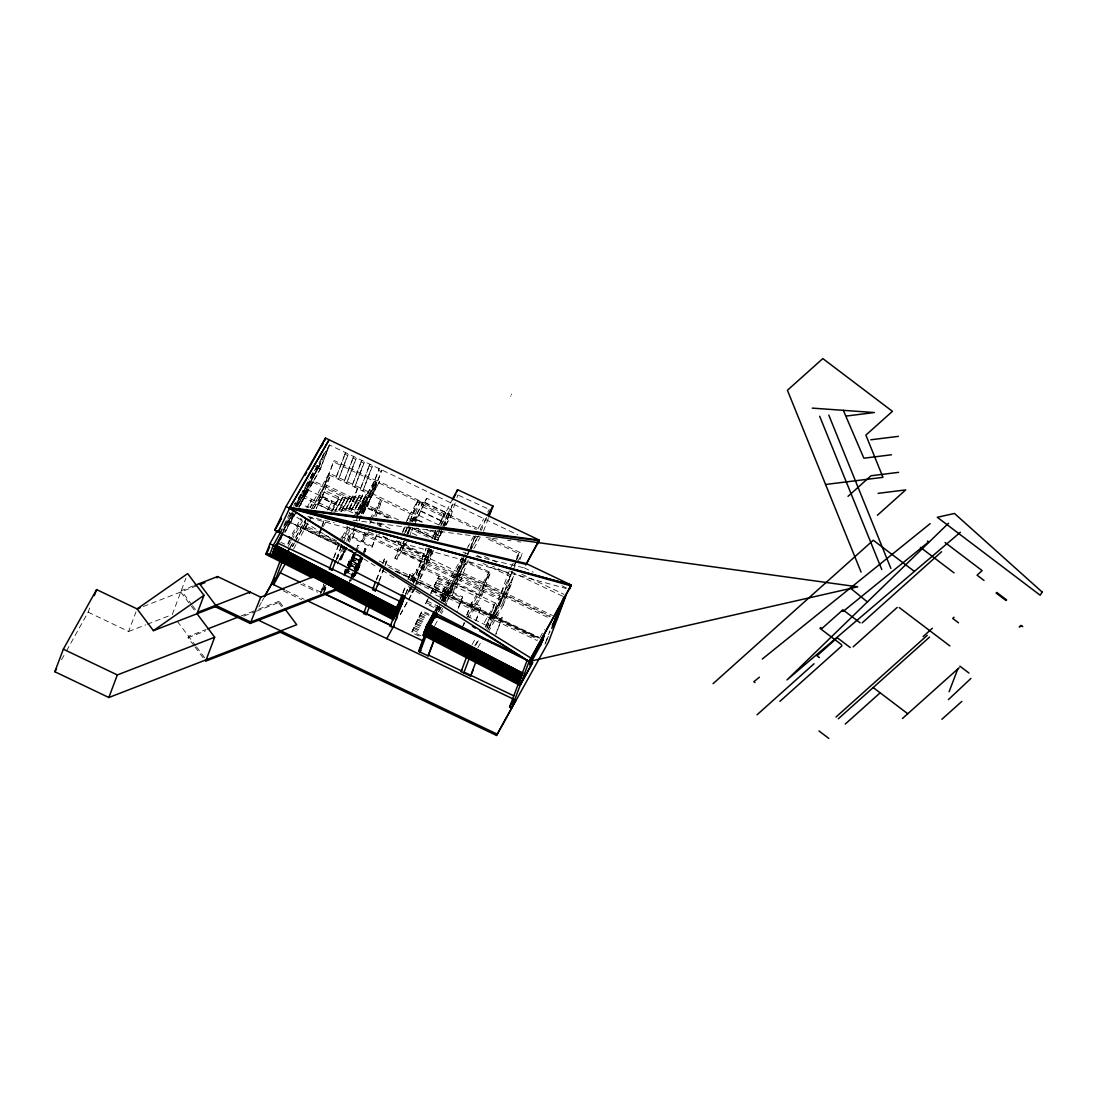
<?xml version="1.0" encoding="UTF-8"?>
<svg xmlns="http://www.w3.org/2000/svg" width="1097" height="1097" viewBox="0 0 1097 1097"><rect width="100%" height="100%" fill="white"/><g stroke="black" fill="none" stroke-linecap="round" stroke-linejoin="round"><path stroke-width="0.75" stroke-dasharray="5 3.75" d="M302.937 492.224L303.129 490.332L295.737 505.58M443.037 525.408L448.742 515.179L453.157 501.946M455.186 502.92L450.771 516.152L448.742 515.179M456.955 497.627L457.833 494.98M66.492 650.891L88.13 612.153L90.955 604.639M88.13 612.153L128.623 631.488L135.973 611.934M172.256 614.581L185.914 578.242M193.922 645.53L188.053 637.7L188.574 636.315L206.071 629.541M282.587 532.772L287.044 520.897L356.333 553.094M304.788 489.125L299.742 502.549L297.712 501.576L299.385 497.119M301.346 495.076L296.423 506.636M302.58 495.885L308.833 479.266M312.096 473.753L303.581 496.379L308.326 487.891L314.702 470.928M312.974 472.368L306.79 488.796L304.541 487.712M304.075 497.777L307.16 489.564L331.884 501.356L328.771 509.652L304.075 497.777L298.864 507.143L320.982 467.528L316.704 465.485M287.839 544.016L289.389 539.875M316.827 465.265L317.842 465.745L309.34 488.371L299.056 507.075L320.461 468.899L329.47 444.957L517.715 534.801M318.13 468.049L323.204 454.556M324.054 453.02L318.445 467.939L297.136 506.087M314.757 466.431L320.159 469.009L329.47 444.957L318.322 468.488M306.516 518.195L302.607 528.589L362.449 557.18M310.478 507.664L311.603 504.661L313.632 505.635L312.494 508.638M304.637 529.563L308.545 519.169M256.479 611.194L278.611 602.61L279.132 601.238L284.027 607.752M313.824 508.514L320.242 497.037L333.406 461.837L376.367 482.337L367.248 506.581M317.76 504.209L325.027 490.633L338.534 497.078L337.903 498.737L331.253 510.654L317.76 504.209L325.027 490.633M311.521 508.967L325.123 484.586L334.174 460.534L377.121 481.035L368.085 505.086L363.093 514.027L362.079 513.547L379.164 468.68L370.169 492.622L361.434 509.351L356.031 506.773L362.682 494.857L368.085 497.435L361.434 509.351M321.956 498.107L330.43 475.55L311.973 508.597M344.828 454.172L335.833 478.127L345.665 452.691L344.828 454.172L347.53 455.461L338.534 479.416L348.366 453.98L347.53 455.461M327.523 510.078L331.884 501.356M321.476 527.109L318.651 534.637L322.518 528.151M322.038 525.614L324.301 519.594M319.241 534.033L321.448 528.137M322.024 526.629L324.849 519.114M342.758 497.064L336.093 508.981L341.496 511.559L348.147 499.642L342.758 497.064L334.846 512.299L332.144 511.01L332.775 509.351L338.178 511.929L346.076 496.694L351.479 499.272L344.815 511.188L339.412 508.61L346.076 496.694M352.932 458.039L343.937 481.994L353.769 456.558L352.932 458.039L355.634 459.328L346.625 483.283L356.47 457.847L355.634 459.328M336.285 503.07L335.764 504.442L320.242 497.037M332.144 511.01L339.426 497.435L344.828 500.013M336.093 508.981L335.476 510.64L342.127 498.724M339.412 508.61L338.795 510.27L345.445 498.353M341.496 511.559L349.395 496.324L348.147 499.642M361.036 461.906L352.027 485.861L361.859 460.425L361.036 461.906L363.738 463.195L354.729 487.15L364.561 461.7L363.738 463.195M344.815 511.188L352.713 495.967L358.116 498.532L351.465 510.448L359.363 495.227L364.766 497.805L358.116 509.721L352.713 507.143M351.479 499.272L352.713 495.967M342.744 508.24L348.147 510.818L356.045 495.597L361.448 498.175L354.784 510.091L349.381 507.513M356.045 495.597L348.147 510.818M320.42 592.901L323.807 583.878M333.611 557.811L338.987 543.481M323.78 584.907L321.517 590.926L324.218 592.202L326.481 586.196M334.119 557.413L340.701 539.902M369.127 465.772L360.131 489.715L369.963 464.278L369.127 465.772L371.828 467.061L362.833 491.003L372.665 465.567L371.828 467.061M325.137 585.551L322.875 591.571L325.384 587.073M358.116 498.532L359.363 495.227M323.108 594.19L325.946 586.676M336.285 559.141L343.087 540.972M324.232 591.694L325.932 587.183M354.784 510.091L356.031 506.773M336.806 558.743L343.361 541.287M361.448 498.175L362.682 494.857M358.116 509.721L366.014 494.486L371.417 497.064L364.752 508.981L359.35 506.403M344.499 546.621L339.974 558.647L341.318 559.292L345.843 547.773M346.748 541.109L349.011 535.089L350.354 535.734L348.106 541.753M356.402 517.962L362.641 501.37L364.657 502.344L360.118 514.424M341.318 559.292L345.843 547.266M348.106 541.246L350.354 535.734M356.347 520.527L358.047 516.015M358.609 514.507L366.014 494.486M359.158 514.027L364.807 498.984L366.837 499.944L358.349 522.515M349.353 542.192L355.565 525.641L347.214 540.588M361.283 513.753L367.207 497.997L365.178 497.037M377.025 534.28L371.952 547.307L352.48 538.01L355.881 528.987M352.48 538.01L355.867 529.494M359.254 520.472L360.954 515.96M374.53 481.556L376.559 482.529L365.726 501.932L363.697 500.959L375.105 480.061L353.33 517.29M364.752 508.981L379.48 481.61L423.195 502.467L413.254 520.732M363.093 514.027L374.721 483.53L375.723 484.01M371.417 497.064L381.866 469.969L372.87 493.911M344.348 571.715L345.308 569.178L346.871 569.878L345.486 573.553M344.472 573.073L346.309 569.658M347.242 565.709L349.161 560.828L350.176 561.321L348.805 564.722M344.348 573.868L349.724 559.84L350.45 560.814M344.856 573.306L346.556 568.795M362.079 513.547L379.48 481.61M344.842 575.952L353.604 552.888L349.107 564.859L351.136 561.157M355.812 572.415L354.427 576.09L346.419 572.003L354.523 575.87M347.063 571.976L348.352 571.962L347.063 571.976L348.27 568.753M349.655 565.065L353.906 553.793L361.996 557.646L356.456 572.387M348.64 568.027L354.18 553.286M346.844 573.676L349.244 567.41M349.682 566.148L354.619 553.368M347.351 572.716L348.298 570.179M350.121 565.339L356.031 550.05M356.114 549.816L358.047 544.948L359.048 545.428L351.136 566.491M350.121 566.011L355.209 552.463M348.078 572.456L349.285 569.233M349.655 568.507L355.195 553.779M365.068 532.114L361.681 541.15L365.63 534.061M366.412 532.758L363.025 541.795L368.647 531.716M369.812 523.735L371.513 519.224M350.999 576.24L352.302 572.799M348.613 584.783L350.176 580.135M350.875 578.763L356.813 563.227L353.783 571.276M350.245 581.204L351.945 576.693M352.082 575.788L353.152 572.936M374.557 516.125L380.769 499.574L370.155 518.579M352.452 575.582L353.316 573.278M352.576 576.94L353.878 573.484L352.864 573.004M355.346 569.562L357.265 564.694L356.251 564.215L356.991 565.188M355.181 570.55L351.931 579.339L354.427 574.869L355.442 575.349L354.153 575.363L355.359 572.14M355.565 569.206L360.694 556.275L354.893 571.702M375.901 516.769L382.126 500.218L372.294 517.811M356.744 568.452L360.982 557.166M355.73 571.414L361.27 556.673M353.563 577.804L361.708 556.755L356.772 570.317M363.203 553.203L365.123 548.322L366.137 548.802L365.013 551.818M356.648 570.893L361.736 557.358M363.998 551.338L365.123 548.322M355.167 575.843L356.374 572.62M355.442 575.349L356.648 572.127M357.169 570.742L362.188 557.386L354.084 553.519M357.787 570.797L362.75 557.591M364.218 553.683L366.137 548.802M358.225 569.878L362.75 557.838M371.952 547.307L376.477 535.267M379.85 526.752L380.988 523.749L378.273 522.46M376.202 580.039L380.371 568.918M376.71 579.641L382.085 565.339M382.688 563.748L384.471 558.976L387.131 560.375L385.349 565.12M378.876 581.355L384.238 567.108M384.841 565.517L387.131 560.375M379.397 580.957L384.759 566.71M399.226 540.917L398.074 543.989L399.185 542M402.695 531.702L404.423 527.095M405.561 524.078L407.796 518.113L417.971 500.506L444.066 513.78L439.966 524.681M402.64 532.785L406.109 523.584M407.206 520.65L408.852 516.262L419.74 522.062M405.588 543.701L396.922 559.223L394.893 558.263L401.118 541.712M405.753 531.908L407.563 527.109M409.784 521.528L417.189 501.823L443.257 515.192L439.732 524.572M410.127 521.349L417.971 500.506M396.922 559.223L403.71 541.178M409.085 528.178L409.606 526.793M407.755 533.745L410.017 527.726M412.28 521.706L414.543 515.7L328.414 474.576L319.926 497.147L356.237 514.479M427.501 548.239L433.37 551.037L426.308 563.693L401.324 551.777L404.258 543.618M406.891 536.776L410.292 527.739M412.554 521.719L419.548 502.947L411.169 517.496M408.372 533.403L410.744 527.081M409.414 536.433L412.609 527.918M415.009 521.541L417.409 515.165L329.237 473.095L309.944 507.637M414.831 523.941L426.678 498.216L451.649 510.132L444.326 525.751M422.441 522.145L416.558 519.347L426.678 498.216M402.681 593.12L405.561 585.455M407.865 579.312L410.703 572.73L413.336 574.211L411.512 579.051M403.216 592.654L406.096 585.003M408.399 578.859L410.703 572.73M405.383 594.396L408.578 586.278M410.552 580.656L413.336 574.211M405.863 594.094L408.687 586.566M410.251 587.224L408.029 593.12L410.497 588.691M412.513 581.204L417.038 569.165L410.84 580.258M413.569 589.596L412.445 592.599L409.743 591.31L410.868 588.307M413.13 582.288L419.328 566.765L497.983 604.324L489.495 626.881L473.109 619.037M429.16 548.116L421.44 568.657L418.739 567.368L425.801 548.596M409.743 591.31L412.554 584.811M413.116 583.316L419.328 566.765M418.739 567.368L426.322 548.185M428.831 547.842L425.375 557.015L429.722 549.24M432.273 538.682L435.687 530.578L432.808 538.216M428.79 548.925L426.486 555.041L393.137 539.121M415.832 583.577L420.919 570.042L418.231 568.753M414.68 587.608L429.05 549.378M437.374 530.825L434.439 538.654L435.276 537.146L416.298 528.082M430.271 550.337L427.405 557.989L378.41 534.609M434.302 539.642L437.621 530.907M427.857 557.633L419.369 580.203L428.406 564.023L433.493 550.475M431.478 549.515L426.39 563.049L417.354 579.23L425.828 556.659L429.942 549.309M426.308 563.693L432.712 550.077M440.103 527.506L436.496 537.105L438.526 538.078L441.529 530.07M440.706 525.916L445.697 512.656L447.713 513.615L442.132 528.48M441.529 531.263L438.073 540.478L413.103 528.548L410.881 532.525L418.231 536.035M443.75 527.287L451.649 510.132M445.697 525.682L451.004 515.741L481.46 530.276L486.286 517.469M429.037 615.335L421.536 611.756L413.5 628.32L412.253 631.639L421.248 635.931M418.985 636.041L411.485 632.462L419.534 615.897L422.304 610.933L429.805 614.512M428.324 598.509L424.937 605.133L427.569 599.332M430.339 594.368L439.006 576.144L430.956 592.709L444.463 599.154M437.689 605.489L436.263 610.247L437.73 606.339M439.952 599.483L443.599 589.665L461.782 557.907L463.469 558.716L445.711 605.969M440.528 598.907L442.749 592.983L441.638 594.958M437.895 610.138L440.733 602.568M441.309 601.06L445.286 590.46L463.469 558.716M438.635 609.589L439.774 606.572M442.022 600.566L444.861 593.038L539.532 638.221L544.4 629.5M426.939 600.991L440.446 607.436L439.815 609.096L426.322 602.651M443.215 601.389L447.741 589.843L462.591 596.933L456.914 612.003M443.202 601.896L447.741 589.843M461.782 557.907L451.882 584.248L443.832 600.813L439.335 598.66M443.078 601.636L447.096 593.354L433.589 586.909M444.354 605.325L452.842 582.754L442.886 600.58M446.863 601.938L453.075 585.387L494.185 604.995L485.697 627.566L495.296 603.021L482.735 625.482M463.387 557.729L457.737 572.771L549.844 616.747M458.327 572.168L449.839 594.739L458.875 578.558L466.225 559.004M463.359 558.757L458.834 570.797L552.531 615.499M463.935 557.249L465.622 552.737M467.322 548.226L473.739 535.926M482.036 595.068L490.524 572.497L463.524 559.607L455.049 582.178L482.036 595.068L469.598 617.35M465.389 559.717L460.863 571.756L467.336 560.183M467.651 553.697L469.351 549.186M469.598 550.022L467.87 554.616L468.707 553.121L468.186 554.506L462.098 551.599M470.174 548.486L474.782 536.255M470.421 548.555L476.153 533.334M468.254 559.964L460.905 579.531L451.868 595.698L460.342 573.141L467.733 559.895M483.489 531.25L488.302 518.428M458.066 608.465L462.591 596.933M466.691 615.047L471.943 601.828L481.254 606.696L475.988 620.71M462.44 627.1L464.127 622.589M466.965 615.06L471.943 601.828M467.747 617.213L472.272 605.174L490.524 572.497M475.741 620.641L481.254 606.696M486.821 628.211L492.896 612.784L502.207 617.652L495.981 634.231M487.095 628.224L492.896 612.784M488.439 628.869L493.527 615.321L511.778 582.644L510.434 582L501.946 604.57L503.304 605.215L489.193 630.46M513.245 563.186L510.119 568.644L492.114 616.541L501.151 600.361L511.86 571.852M514.15 565.778L515.864 561.211M516.426 559.689L518.716 553.615L485.093 537.571M495.323 616.445L512.244 571.441M514.397 565.846L516.097 561.307M516.673 559.799L519.512 552.23L514.027 561.815M487.836 629.856L505.196 598.784L514.822 573.183M519.937 559.566L522.213 553.519L488.947 537.64M503.304 605.215L511.778 582.644M495.707 634.203L502.207 617.652M545.428 642.883L549.954 630.844M546.539 640.895L549.926 631.858M296.382 504.195L294.38 503.166M452.732 498.655L445.519 513.108L447.549 514.082L453.006 503.921M486.739 517.455L480.198 529.303M283.904 525.34L289.869 512.683M475.961 556.385L524.243 567.848L525.984 564.338M293.585 514.863L284.809 532.292L294.627 514.712L288.552 525.586M286.523 524.627L293.064 512.546M61.501 659.818L65.669 652.372M283.67 526.944L292.364 511.394M295.436 505.662L306.036 486.684M317.842 465.745L313.111 474.233L304.596 496.859L300.331 494.816M283.533 529.988L292.597 513.753M296.834 506.17L318.966 466.554M284.027 529.549L293.036 513.423M282.669 533.416L293.653 513.451M297.452 506.636L307.16 489.564M285.234 531.99L295.888 512.916M292.063 534.198L301.017 518.168M306.707 507.966L311.589 499.231L308.476 507.513L300.715 503.811L303.828 495.515L331.87 508.994L338.534 497.078M288.127 543.947L301.963 519.169M288.374 546.265L290.856 541.808M291.692 540.314L303.307 519.525M289.389 548.596L292.666 542.727M295.943 536.844L304.966 520.705M290.403 547.225L294.682 539.559M295.518 538.065L307.818 516.029M292.337 546.553L293.996 543.577M294.819 542.096L305.528 522.926M313.523 508.61L320.763 495.652L359.048 513.931M258.919 606.833L261.347 602.486M262.156 601.033L263.774 598.126M292.652 546.429L294.311 543.454M295.134 541.973L305.816 522.871M293.53 549.007L296.012 544.551M296.848 543.056L311.219 517.331M316.169 508.46L322.779 496.626L316.485 508.364M304.623 529.577L309.875 520.197M323.039 526.766L328.277 517.853M331.596 511.901L339.426 497.435M342.113 509.899L348.777 497.983M345.445 509.529L352.096 497.613M348.764 509.173L355.414 497.256M352.082 508.802L358.746 496.886M355.414 508.432L362.065 496.516M340.783 538.696L341.894 536.721L344.554 538.106L343.443 540.094M342.237 536.886L347.9 526.807M358.733 508.062L365.383 496.146M341.002 541.589L349.299 526.738M355.949 514.85L360.927 505.936L362.942 506.896L358.801 514.328M344.225 537.928L349.778 528.041M374.721 483.53L370.553 490.976L371.568 491.47M362.051 507.692L368.715 495.775M343.032 542.562L351.328 527.698M349.011 535.089L348.462 536.09L349.806 536.735M336.368 560.032L343.882 546.567M325.26 585.003L321.174 592.325L302.978 583.645M337.519 563.049L346.076 547.732L337.259 563.968M320.653 593.696L324.808 586.251M340.413 560.169L347.091 548.212M349.724 559.84L359.226 565.024L357.293 568.493M353.906 553.793L351.876 557.495L360.529 561.568M354.194 554.108L352.905 554.122L361.914 557.879M359.048 545.428L357.759 545.442M348.202 565.27L349.874 562.185L357.979 566.052L354.797 571.77M352.521 557.468L350.492 561.184L359.144 565.257L357.197 568.726L347.996 564.448L351.259 558.51L359.363 562.363L356.086 568.315M354.729 553.505L352.713 557.207L360.803 561.074L362.833 557.358M353.344 557.18L351.328 560.896L359.418 564.749L361.366 561.28L353.261 557.413M343.841 575.5L347.105 569.562M346.337 572.236L348.366 568.52M348.558 568.26L350.574 564.557M360.269 557.015L361.283 557.495M359.967 561.362L361.996 557.646M380.988 523.749L380.426 524.736L375.942 522.597M352.014 576.734L353.961 573.251M358.582 565.037L360.611 561.335L351.959 557.262M359.501 564.53L361.448 561.047L352.795 556.974M355.908 572.181L357.841 568.712L349.189 564.626M358.033 568.438L360.063 564.736L351.959 560.869L349.943 564.571L358.596 568.644L357.293 570.961M357.389 570.742L358.678 568.424L350.025 564.338M384.471 558.976L383.36 560.965L386.021 562.35M404.848 531.867L408.084 526.066M404.135 534.349L410.388 523.146M411.224 521.651L415.379 514.205M412.842 521.006L423.195 502.467M407.193 532.991L409.62 528.644M406.905 533.965L409.921 528.576M414.076 521.13L417.409 515.165M394.893 558.263L406.068 538.257M401.324 551.777L407.618 540.519M435.687 530.578L434.577 532.566L436.592 533.526L438.183 530.687M439.019 524.599L445.697 512.656M441.364 524.997L447.713 513.615M439.76 531.263L435.386 539.107L410.429 527.191M407.042 594.451L410.168 588.856M413.391 583.083L431.574 550.516M437.415 540.067L442.022 531.894L439.088 530.495M445.876 524.915L451.004 515.741M413.802 582.795L431.957 550.283M442.502 531.401L437.717 539.957L412.253 527.808M400.35 614.238L407.604 601.266M408.413 599.812L415.914 586.401M416.695 584.989L418.259 582.178L415.256 588.019M400.309 614.773L407.782 601.403M408.605 599.922L414.419 589.514M434.865 610.768L437.401 606.175M463.524 559.607L462.975 560.608L488.618 572.84L480.143 595.41L454.487 583.165M435.07 610.919L436.963 607.327L438.306 607.971L437.045 607.094M437.031 609.959L438.745 606.819L437.305 606.408M467.061 556.083L453.02 581.204L419.849 565.38M471.107 548.843L478.278 535.994M436.675 610.892L439.047 606.682M442.269 600.923L467.363 555.987M469.79 551.654L478.553 535.939M437.895 609.493L439.554 606.531M440.446 607.436L439.061 609.918L425.554 603.473M439.184 610.261L440.816 607.327M444.093 601.471L454.185 583.398M438.663 611.509L440.953 607.409M443.942 602.061L459.753 573.745L444.422 601.636M473.794 548.61L480.253 537.036M438.704 611.879L441.159 607.491M440.212 612.743L442.694 608.287M434.755 625.564L438.032 619.695M441.323 613.826L442.955 610.892M470.092 606.024L489.18 571.852L480.692 594.423L468.062 617.021M463.236 625.66L464.854 622.781M472.067 644.597L476.208 637.192M501.11 592.599L510.983 574.924M474.768 645.886L478.909 638.481M485.546 626.593L513.684 576.213L492.635 566.175M475.865 645.173L478.319 640.771M492.635 615.156L502.495 597.495M477.894 647.669L481.213 641.731M544.907 644.254L546.018 642.28M293.393 516.468L295.079 513.519M313.317 481.418L309.34 488.371L307.311 487.411M443.257 515.192L444.066 513.78M295.6 506.54L299.783 499.231L297.712 501.576M512.806 569.933L516.728 563.09M517.51 561.733L522.213 553.519M293.653 506.197L302.182 491.621M305.597 485.779L329.47 444.957M356.155 516.879L377.121 481.035M477.949 528.727L483.846 518.634M487.726 512.093L489.276 509.474M318.267 467.665L313.166 475.865L318.445 467.939L320.461 468.899M320.297 468.625L320.982 467.528M292.159 512.326L289.334 516.577L291.363 517.551M193.374 585.935L181.266 590.625L191.454 604.214M143.337 606.504L197.378 585.565M128.623 631.488L145.764 624.851M147.327 624.234L170.707 615.184M241.093 615.966L255.409 610.426M258.577 609.192L279.132 601.238M188.053 637.7L205.55 630.912M243.753 616.116L254.888 611.811M353.111 520.211L463.551 534.596M465.238 534.815L470.339 535.473M479.458 536.666L476.153 536.241L470.243 546.8L468.254 545.744M486.081 537.53L491.058 538.174M492.704 538.394L500.986 539.477M507.623 540.327L510.928 540.766M517.551 541.63L520.869 542.055M307.818 516.454L334.448 522.789M309.121 517.592L566.107 588.486M458.601 495.296L487.891 508.83M394.81 570.975L399.431 573.128M400.967 573.841L539.532 638.221M378.342 470.16L381.029 471.449M424.457 502.193L449.427 514.109M424.95 502.824L449.921 514.74M378.972 482.995L422.674 503.852M450.483 517.126L476.372 529.481M422.729 506.787L447.699 518.716M420.508 510.763L445.478 522.679M421.001 511.394L445.972 523.31M418.78 515.371L442.283 526.587M524.243 567.848L533.265 572.154M561.856 585.798L569.37 589.391M417.052 519.978L422.921 522.775M434.618 532.429L428.474 529.165M484.449 556.398L496.53 562.158M521.843 574.252L564.023 594.382M426.582 529.563L439.801 535.871M476.962 555.343L483.091 558.263M510.722 571.455L562.912 596.357M325.123 484.586L368.085 505.086M398.54 519.964L365.274 504.085L364.163 506.074L389.874 518.346M391.451 518.127L313.495 480.925L312.974 482.31L387.817 518.031M407.892 527.616L431.93 539.08M482.968 563.447L510.146 576.419M338.808 499.094L341.51 500.383M324.41 492.292L337.903 498.737M377.56 522.775L391.464 529.398M369.374 520.746L381.358 526.464M428.776 557.111L403.806 545.182L404.231 544.441L402.27 549.652L505.196 598.784M383.127 536.282L550.502 616.171M369.195 532.155L549.336 618.118M356.429 529.659L501.672 598.976M352.439 528.493L354.468 529.467M346.803 526.697L501.151 600.361M353.042 537.023L372.5 546.32M438.375 577.804L451.882 584.248M437.621 578.626L451.114 585.071L449.866 588.39L436.373 581.945M436.99 580.286L450.497 586.73M364.848 548.815L365.863 549.309M435.605 582.768L449.098 589.212M434.988 584.427L448.481 590.872M447.178 590.83L462.029 597.92M443.599 589.665L445.286 590.46M434.357 586.086L447.864 592.531M412.28 576.076L409.592 574.718M470.915 604.529L472.272 605.174M492.183 614.677L493.527 615.321M336.532 540.656L306.255 526.203L305.734 527.588L342.387 545.086M379.233 561.033L539.011 637.302M388.695 567.19L538.312 638.591M432.972 588.568L446.465 595.013M303.129 527.232L353.138 551.105M395.551 571.345L537.763 639.222M287.044 520.897L360.694 556.056M432.355 590.227L445.848 596.672M408.523 579.161L537.242 640.607M353.33 553.382L354.345 553.862M360.419 556.769L361.42 557.249M431.587 591.05L445.08 597.495M351.177 558.73L359.281 562.596M351.41 560.663L359.981 564.969M410.854 589.336L413.555 590.611M467.02 616.13L471.587 618.31M348.887 561.321L349.902 561.815M340.523 557.66L341.88 558.304M349.792 562.418L357.896 566.285M348.078 564.215L357.759 568.932M436.702 608.012L437.964 608.89L436.62 608.245M436.359 608.931L437.621 609.809L436.263 609.164M345.212 569.412L351.342 572.277M280.846 542.316L284.726 544.167M420.919 613.415L428.42 616.994M349.614 579.929L351.191 580.628M349.532 580.162L351.109 580.848M420.288 615.074L427.789 618.653M419.534 615.897L427.021 619.476M418.903 617.556L426.404 621.135M418.286 619.215L425.773 622.794M417.518 620.038L425.019 623.617M416.887 621.697L424.388 625.276M416.27 623.357L423.771 626.936M415.502 624.179L423.003 627.758M414.885 625.838L422.386 629.417M414.255 627.498L421.755 631.077M413.5 628.32L421.001 631.899M412.87 629.98L420.37 633.559M300.715 584.166L317.582 592.215M285.851 590.488L304.184 599.236M283.355 590.913L301.771 599.716M471.107 603.309L480.417 608.191M492.059 614.279L501.37 619.147M407.796 518.113L413.706 521.267M289.347 512.656L375.051 565.874M382.318 570.385L396.84 579.394M408.468 586.621L423.003 595.644M278.611 602.61L282.519 607.834M192.482 605.571L197.57 612.359M180.744 592.01L197.049 613.758M177.357 621.368L195.417 645.447M196.404 646.75L206.181 659.804M194.896 646.832L205.66 661.176M511.778 394.097A561.143 1.783 -61.9 0 1 511.504 394.632M510.955 395.715A561.143 1.783 -61.9 0 1 510.667 396.278M357.43 488.426L348.942 510.996L358.266 486.945L357.43 488.426M354.029 568.191L354.77 569.165L354.029 568.191"/><path stroke-width="1.5" d="M569.37 589.391L571.153 585.016L289.622 507.335L526.025 563.46L571.153 585.016L529.083 661.518L511.6 708.031L509.584 707.058L527.095 660.49M272.083 554.863L393.96 617.638L395.373 613.785L394.111 613.031L395.633 613.648L394.358 612.99M397.539 608.04L395.085 614.649L393.672 614.183L395.002 614.882L274.922 552.573M285.001 609.054L296.739 624.714L108.85 697.514L54.85 671.734L63.338 649.177L96.605 589.596L137.111 608.917L153.415 630.652L215.204 606.71L250.253 623.453L336.656 589.967M94.342 595.616L96.605 589.596M108.85 697.514L117.324 674.943L214.669 637.234L197.049 613.758L203.973 595.328L187.669 573.594L137.111 608.917L140.224 607.711M217.055 577.941L217.576 576.556L260.729 597.152L314.414 576.364M215.204 606.71L215.725 605.325L199.421 583.59M214.669 637.234L205.66 661.176L280.311 632.256L496.543 735.456L515.919 700.297M249.499 593.422L250.02 592.037L197.57 612.359M312.096 577.694L265.899 554.355L269.876 543.755L277.226 530.619M278.295 531.963L529.083 661.518L857.717 586.826L289.649 508.226L286.029 506.512L274.716 530.317L280.297 532.977L282.107 529.124M271.302 556.933L275.278 546.333L269.876 543.755M272.632 553.862L271.823 555.548L393.7 618.324L393.179 619.709L334.626 589.363M274.716 548.335L396.675 610.892L274.497 548.404L275.402 546.498M275.141 547.184L396.936 610.193M276.334 547.458L282.025 534.253M280.421 539.409L282.203 534.664M250.253 623.439L260.729 597.152M271.082 585.044L280.078 561.115M332.665 569.247L332.117 570.248L329.415 568.959L333.008 559.401M332.117 570.248L335.696 560.718M369.141 607.285L366.302 614.814L363.614 613.525L367.001 604.502M375.86 589.871L375.311 590.858L372.61 589.569L375.599 581.629M375.311 590.858L378.287 582.946M377.615 585.702L378.808 582.534M272.509 553.711L394.303 616.72L393.069 615.787L394.385 616.487L402.969 600.841M383.072 609.384L394.742 615.568M395.345 610.206L394.372 612.345L395.688 613.031L273.893 550.022L274.799 548.102M396.387 611.194L395.153 610.261L396.47 610.96M403.271 595.109L395.496 609.342L396.73 610.275L274.853 547.485L396.73 610.275L404.958 595.548M274.154 549.336L396.031 612.112L404.697 596.233L392.918 627.553L390.23 626.264L394.742 614.224M399.226 602.308L402.105 594.643M393.96 617.638L392.726 616.72L393.96 617.638L402.53 601.992M275.484 546.265L397.073 609.342L395.839 608.424L397.155 609.123L404.615 595.767M404.354 597.152L402.997 596.507L404.258 597.385M396.291 619.544L397.429 616.541M424.374 633.257L423.62 633.833L520.609 684.075L532.662 662.506L520.088 685.46L423.113 635.218L426.157 629.02M424.594 631.968L425.759 632.859L425.225 633.805L423.881 633.147L518.908 682.375M424.854 631.269L424.237 632.229L519.251 681.456M426.788 630.103L426.267 631.036L424.923 630.377L519.951 679.619L520.65 678.426L425.554 629.431M428.351 623.878L425.266 629.459L520.293 678.686M520.91 677.727L425.622 628.54L427.035 628.965L427.569 628.033M427.295 628.293L426.047 627.388L520.979 676.849L521.678 675.656L476.317 652.153M434.261 612.387L426.308 626.702L521.336 675.93M522.295 674.038L427.09 624.632L522.295 674.038L521.678 675.012L426.651 625.784L434.138 611.989M425.17 630.336L426.541 630.761L425.663 632.654L424.32 631.995L519.608 681.182M425.897 628.512L427.09 628.869L426.349 630.816M426.308 627.621L519.827 675.793M426.582 626.661L427.775 627.018L426.747 626.469M427.556 623.864L522.638 673.119L427.556 623.864L428.872 624.563L428.337 625.509L427.007 624.851L428.324 625.537L435.482 612.647M428.927 654.374L428.091 655.869L418.643 651.357L424.868 634.806M425.993 631.762L424.662 631.077L519.868 680.497L424.58 631.31L428.735 623.576M426.939 629.225L425.705 628.307L520.993 677.493M428.063 626.236L426.651 625.784M420.041 648.368L425.129 634.82M426.212 635.451L419.986 652.002L420.823 650.507M429.366 626.085L435.893 614.416L434.961 613.703M436.236 613.497L429.462 625.852M436.757 613.168L435.098 617.57L436.729 614.649M428.091 655.869L433.74 640.826M434.165 640.072L428.502 655.115L461.508 670.87M488.905 516.824L493.06 506.115L457.545 489.701L452.732 498.655M470.956 675.382L470.544 676.122L461.097 671.611L466.746 656.568M468.885 659.366L463.798 672.9L464.209 672.159M470.544 676.122L475.632 662.588M471.943 673.133L473.068 670.13M496.543 735.456L548.569 641.855L566.052 595.342M508.199 673.078L520.211 679.564L425.005 630.158M540.711 645.077L544.167 635.862L533.073 655.732L529.618 664.933L540.711 645.077L538.682 644.117M560.224 605.763L551.75 628.334L557.564 617.913M269.272 555.96L273.263 545.374L280.489 532.415M949.097 691.727L957.818 668.937M324.438 440.898L325.562 438.101L539.107 540.026L525.888 564.886M456.681 491.854L457.545 489.701M280.092 528.164L278.281 532.018L289.581 508.213L329.114 439.801L289.526 508.185L529.083 661.518L571.057 585.853L289.498 507.582L539.107 540.026M537.434 544.222L539.176 540.711L289.526 508.185L530.77 657.981M452.595 499.971L455.817 494.007M281.285 518.415L274.716 530.317L281.38 518.387M305.062 475.289L306.694 472.313M308.339 469.338L325.562 438.101L286.029 506.512M54.85 671.734L56.509 668.759M321.38 446.767L323.053 443.778M269.697 547.101L266.42 552.97L282.615 560.704L273.619 584.646L285.22 563.872M265.899 554.355L268.395 549.871M282.519 533.375L275.196 546.567L397.279 609.274M272.975 552.943L272.426 553.944L394.509 616.651M282.999 560.032L282.587 560.759L393.7 618.324L402.503 602.582M286.975 552.902L289.389 548.596M264.295 596.741L274.908 577.749M264.583 596.672L273.564 580.601M329.415 568.959L329.978 567.958M372.61 589.569L373.72 587.581M363.614 613.525L364.725 611.536M395.057 610.494L395.962 608.588M396.716 607.231L403.353 595.589M396.799 607.697L402.997 596.507M394.029 613.264L394.92 611.358M397.21 607.244L402.229 598.578M393.329 615.102L394.317 612.962M392.987 616.02L393.617 614.814M393.275 615.732L392.383 617.638L393.7 618.324M395.688 613.031L403.998 598.071L402.654 597.426M393.041 617.981L393.59 616.994M403.655 598.989L395.002 614.882L273.112 552.093M393.179 619.709L401.982 603.953M390.23 626.264L391.327 624.275M386.734 638.646L394.029 625.564M425.622 628.54L433.918 613.305M429.969 620.971L433.946 613.922M431.162 619.202L432.876 616.061M425.595 629.774L427.309 626.634M423.113 635.218L425.033 631.762M435.948 612.112L428.077 626.209L426.747 625.551L428.187 626.401M520.636 677.768L521.336 676.575L426.047 627.388L427.377 628.06L428.255 626.195M429.092 624.7L436.071 612.496M429.119 625.317L436.537 611.961M429.242 625.701L436.661 612.345M519.951 680.263L518.991 682.142L423.977 632.914L425.307 633.586L425.842 632.64M430.12 625.276L435.276 616.02M437.072 614.8L435.44 617.734L436.373 615.609L463.373 628.485L462.961 629.239M418.643 651.357L419.479 649.863M420.261 648.464L421.824 645.667M447.384 646.147L448.289 645.653M461.604 628.595L462.44 627.1M471.052 633.106L471.463 632.352L483.283 637.988L482.858 638.742M461.097 671.611L461.933 670.13M471.134 658.447L472.121 658.954L472.67 657.967M484.216 639.386L484.627 638.632M539.176 540.711L525.984 564.338L289.567 508.199L571.153 585.016M492.32 643.253L492.731 642.499L508.062 649.822M539.162 646.256L543.221 638.989M539.957 645.283L543.248 639.414M552.298 625.043L555.439 619.407L563.927 596.85L564.941 597.33L556.453 619.901L554.424 618.927M509.584 707.058L513.177 700.626M427.638 627.374L426.308 626.702L427.638 627.374L428.516 625.496L427.213 624.783M426.596 630.144L425.266 629.459L426.596 630.131L427.487 628.266L426.171 627.553M425.554 632.9L424.237 632.229L425.567 632.9L426.102 631.941L424.786 631.228M424.731 634.148L423.62 633.833L424.964 634.505L425.499 633.531L447.946 645.159L426.568 634.683M487.617 515.302L493.06 506.115M488.206 515.672L491.319 510.42M494.898 670.761L495.337 670.034M521.761 674.778L522.721 672.9M519.594 680.538L520.293 679.345M518.95 682.581L519.525 681.415L424.512 632.187M393.37 618.16L394.015 617.213M948.494 523.269L786.988 679.921L960.382 532.278M948.384 699.639L970.955 678.426M848.008 496.351L870.991 475.769L898.594 472.341M877.408 515.247L905.711 489.906L878.107 493.348M713.077 683.664L873.281 540.231L913.883 571.002M860.089 622.808L842.935 609.809L822.01 628.444L820.885 627.58L819.953 628.334L841.564 644.721M757.04 714.791L814.029 663.767M862.132 622.89L941.61 551.722M779.912 701.353L841.989 645.776M853.164 646.86L897.181 607.45M923.098 636.575L932.354 628.279M835.983 717.04L927.267 635.314M838.3 718.796L929.584 637.069M954.033 617.213L952.703 618.406L958.504 622.794M845.252 724.075L880.164 692.824M902.461 718.508L959.148 667.758M941.884 719.275L961.863 701.394M762.305 659.023L930.215 523.612M759.426 677.192L753.817 681.717L754.997 682.567M153.415 630.652L203.973 595.328M1021.691 625.921L1019.236 626.963L1021.005 625.386L1022.747 626.702M194.882 585.345L217.576 576.556M200.408 584.399L204.947 582.63M207.662 628.924L237.898 617.2M338.74 587.978L250.774 622.054L215.725 605.325M846.761 415.982L874.364 412.541L812.274 408.125M870.799 439.787L898.388 436.359M891.477 454.775L863.874 458.203L843.319 410.333M825.575 484.476L882.989 477.346L865.876 435.111L892.437 411.334L822.819 358.582L787.413 390.271L861.076 572.113M472.121 658.954L477.305 660.367L453.239 647.902M447.905 646.407L452.142 647.587M426.404 634.642L429.188 635.437M434.878 613.936L435.893 614.416M434.618 614.622L435.536 615.335L434.535 614.855M487.329 639.921L491.374 641.855M434.947 615.87L521.569 657.213M527.067 660.545L529.083 661.518L479.677 630.83M278.569 543.468L401.022 601.869M400.583 602.952L401.927 603.597L400.912 603.117M325.192 593.93L390.793 625.235M280.242 572.785L299.947 582.192M324.259 593.792L390.655 625.482M393.357 626.771L422.619 640.744M465.567 672.804L513.89 695.868M271.59 583.686L284.315 589.761M307.242 600.703L513.89 699.338M257.164 619.586L497.051 734.071M63.338 649.177L117.324 674.943M402.572 597.659L403.915 598.304M401.529 600.429L402.873 601.074M427.09 624.632L428.42 625.304M425.965 627.621L427.295 628.279L427.83 627.347L426.514 626.634M427.007 624.851L428.337 625.523M426.747 625.551L521.939 674.97M426.39 626.469L521.596 675.889M425.362 629.225L520.554 678.645M424.923 630.377L426.253 631.049M423.881 633.147L425.211 633.819M428.036 635.108L447.946 645.159M426.047 627.388L427.377 628.074M425.705 628.307L427.035 628.992M424.32 631.995L425.65 632.681M423.977 632.914L425.307 633.6M275.278 546.333L397.375 609.041M274.593 548.185L396.593 611.125M384.457 605.695L274.456 549.035L273.468 551.174L395.345 613.95M387.474 607.244L396.127 611.879M274.236 549.103L396.25 612.044M273.811 550.255L395.894 612.962M273.756 550.872L309.93 569.508M312.933 571.057L346.09 588.129M349.107 589.679L382.263 606.764M385.266 608.314L392.808 612.195M273.551 550.941L395.551 613.881M273.208 551.86L395.208 614.8M274.579 553.491L307.722 570.563M310.739 572.113L343.896 589.199M346.899 590.748L380.056 607.82M272.851 552.792L394.947 615.499M272.769 553.011L394.865 615.719M272.371 554.561L394.248 617.337M272.166 554.629L394.042 617.405M428.132 626.085L522.035 674.737M426.637 626.414L473.301 650.59M428.049 631.557L473.424 655.06M476.441 656.623L505.182 671.501M424.182 632.846L425.17 633.353M448.426 645.406L452.033 647.271M478.813 661.148L517.77 681.333M425.225 634.025L423.785 633.6M427.789 623.713L428.817 624.248L427.707 623.672M426.404 627.388L427.432 627.937L426.294 627.333M426.047 628.32L427.09 628.855M425.705 629.239L426.747 629.774L425.595 629.184M426.047 631.625L424.95 631.036M395.496 609.342L396.812 610.042M394.454 612.112L395.77 612.798M425.828 628.471L427.144 629.171M472.409 626.318L475.316 628.128M945.066 542.521L982.13 570.605L977.043 575.157L983.995 580.436M996.734 592.407L1006.648 599.922M927.486 541.027L928.652 541.904L843.154 611.427L841.989 610.549M996.062 592.997L1005.976 600.512M920.41 547.362L954.047 572.867M899.225 607.546L949.879 645.927M959.875 666.153L968.966 673.051M850.202 647.545L837.244 637.727L817.046 655.8L819.363 657.569M873.198 687.545L907.768 713.749M818.965 730.945L828.825 738.418M850.312 588.047L867.508 602.034M828.797 415.119L890.887 568.411M819.678 416.257L881.782 569.549M275.841 545.346L397.635 608.355L275.841 545.346M291.116 538.078L289.073 537.173L291.116 538.078M1042.15 592.051L1040.162 595.218L937.304 517.277L954.459 513.451L1042.15 592.051M425.91 631.982L424.58 631.31L425.91 631.982M496.653 671.007L495.186 670.267L496.639 671.021M496.502 671.254L495.049 670.514L496.502 671.268M428.474 625.18L427.432 624.632L428.474 625.18M426.404 630.706L425.362 630.158L426.39 630.706"/></g></svg>
